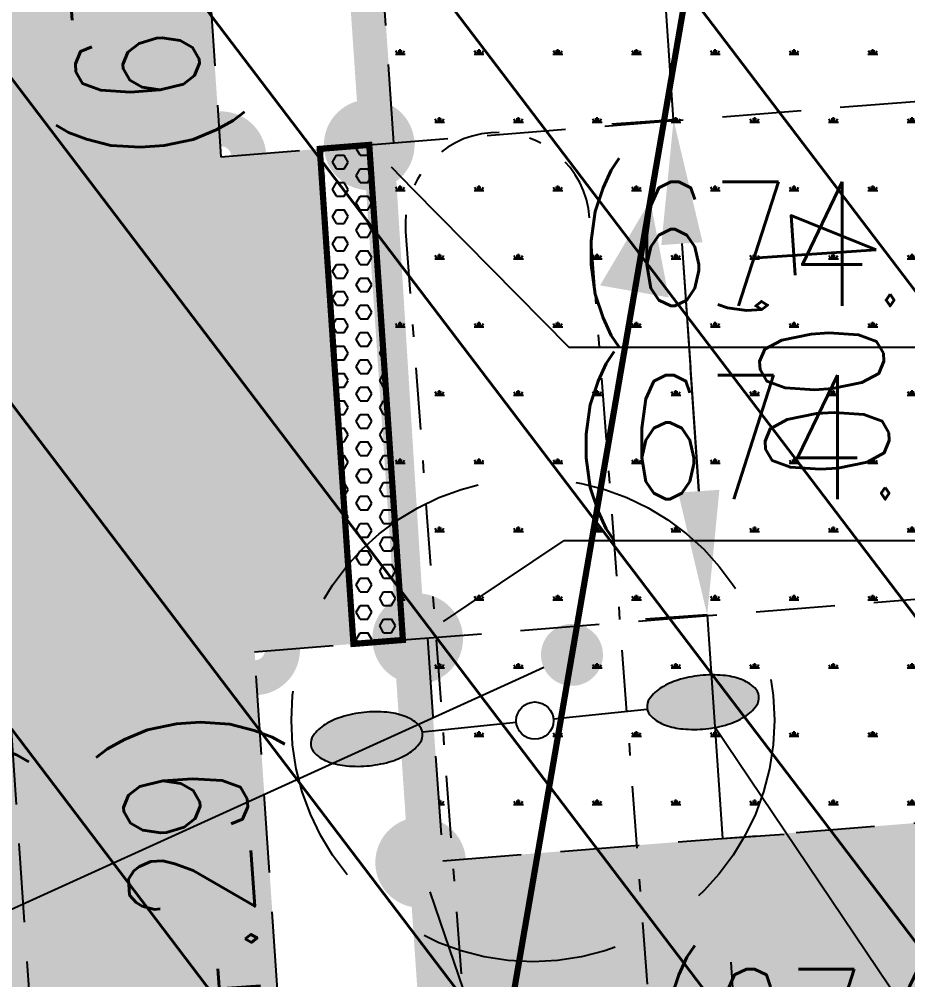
# Model space of a CAD drawing. Extents: x 352140 to 354978, y 6304672 to 6307963.
# Drawn here: x 352303.24 to 352310.41, y 6305480.68 to 6305488.43 of the extents above; entities that cross this region are included whole.
import ezdxf
from ezdxf import colors
from ezdxf.entities.mleader import LeaderData, LeaderLine
from ezdxf.math import Vec2, Vec3

# ---------------------------------------------------------------- set-up
doc = ezdxf.new("R2010")
doc.units = 0
for name, pattern in [('CENTER', [50.800000000000004, 31.75, -6.35, 6.35, -6.35]), ('CONTINUOS', [0]), ('DASHDOT', [1, 0.5, -0.25, 0, -0.25]), ('DASHED', [19.049999999999997, 12.7, -6.35]), ('HIDDEN', [9.524999999999999, 6.35, -3.175]), ('JPG_DASHDOT', [1, 0.5, -0.25, 0, -0.25])]:
    doc.linetypes.add(name, pattern=pattern)
doc.layers.get('0').update_dxf_attribs({"linetype": 'CONTINUOUS'})
for name, color, linetype in [('00-S2_ALL AREA APORTANTES', 150, 'CONTINUOUS'), ('00_All ext_Descarga sum', 1, 'CONTINUOUS'), ('00_All ext_Txt', 4, 'CONTINUOUS'), ('01_Dem Ext_Transl_niv.anillo', 130, 'CONTINUOUS'), ('01_Dem Ext_Vereda HC', 1, 'CONTINUOUS'), ('02_Geo ext_Acotamiento', 7, 'CONTINUOUS'), ('02_Geo ext_Eje', 4, 'CONTINUOUS'), ('03_Pav ext_HCV', 34, 'CONTINUOUS'), ('03_Pav ext_Vereda HC', 42, 'CONTINUOUS'), ('03_Pav proy_Baldosa Podotactil', 4, 'CONTINUOUS'), ('03_Pav proy_Rebaje de vereda', 5, 'DASHED'), ('03_Pav proy_Solera Tipo A', 1, 'CONTINUOUS'), ('03_S2_Pav ext_Borde vereda', 7, 'CONTINUOUS'), ('03_S3_Pav ext_Cota', 2, 'CONTINUOUS'), ('05_All ext_Txt', 4, 'CONTINUOUS'), ('TOP-URB-SOLERAS', 2, 'JPG_DASHDOT')]:
    doc.layers.add(name, color=color, linetype=linetype)
doc.layers.add('0_ASD_LINEA OFICIAL', color=253, linetype='DASHDOT', lineweight=20)
doc.styles.add('JPG_2MM', font='simplex.shx', dxfattribs={"height": 1})
doc.styles.add('ROMANS', font='romans.shx', dxfattribs={"width": 0.75})
doc.dimstyles.new('Principal', dxfattribs={"dimscale": 0, "dimtxt": 2, "dimasz": 2, "dimexe": 1, "dimexo": 1, "dimtad": 1, "dimrnd": 0.05, "dimzin": 1, "dimtxsty": 'ROMANS', "dimcen": 2.5, "dimclrt": 2, "dimaunit": 2, "dimadec": 0, "dimazin": 0, "dimtfac": 1, "dimtmove": 0, "dimatfit": 3, "dimfxl": 1, "dimfxlon": 1, "dimarcsym": 0})

# ---------------------------------------------------------------- blocks, each defined once
blk = doc.blocks.new('LUM2')
for points in [[(0.5229014756878314, 3.410333337480552, 0.04871405071057859), (0.4780484168259136, 3.869611710622848, 0.06248870065298349), (0.3648780560315572, 4.211667116191165, 0.102973750598541), (0.1641475692449603, 4.475958277358586, 0.1809406009640845), (-0.01662422687604703, 4.543590435321676, 0.1809406009643186), (-0.1973960229979639, 4.475958277358586, 0.1029737505982769), (-0.3981265097836513, 4.211667116191165, 0.0624887006529927), (-0.5112968705789172, 3.869611710622848, 0.04871405071057102), (-0.556149929440835, 3.410333337480552, 0.04871405071101282), (-0.5112968705770982, 2.951054964338255, 0.0624887006525511), (-0.3981265097836513, 2.608999558771757, 0.1029737505986113), (-0.1973960229961449, 2.344708397606155, 0.1809406009639757), (-0.01662422687604703, 2.277076239641247, 0.1809406009641173), (0.1641475692449603, 2.344708397606155, 0.1029737505985042), (0.3648780560315572, 2.608999558771757, 0.06248870065271414), (0.4780484168250041, 2.951054964338255, 0.04871405071085048)], [(-0.5229014756869219, -3.410333337491465, 0.04871405071057859), (-0.4780484168250041, -3.869611710631943, 0.06248870065298349), (-0.3648780560306477, -4.21166711620026, 0.102973750598541), (-0.1641475692440508, -4.475958277365862, 0.1809406009640845), (0.01662422687695653, -4.543590435328952, 0.1809406009643186), (0.1973960229979639, -4.475958277365862, 0.1029737505982769), (0.3981265097845608, -4.21166711620026, 0.0624887006529927), (0.5112968705798266, -3.869611710631943, 0.04871405071057102), (0.5561499294417445, -3.410333337491465, 0.04871405071101282), (0.5112968705789172, -2.95105496434735, 0.0624887006525511), (0.3981265097845608, -2.608999558779033, 0.1029737505986113), (0.1973960229979639, -2.344708397613431, 0.1809406009639757), (0.01662422687695653, -2.277076239650341, 0.1809406009641173), (-0.1641475692440508, -2.344708397613431, 0.1029737505985042), (-0.3648780560306477, -2.608999558779033, 0.06248870065271414), (-0.4780484168240946, -2.95105496434735, 0.04871405071085048)]]:
    blk.add_hatch(color=256).paths.add_polyline_path(points)
for p, q in [((0.01035205825155572, 2.276891429290117), (0.01035205825155572, 0.3754495746434259)), ((-0.01035205825155572, -2.276891429291936), (-0.01035205825155572, -0.3754495746470639))]:
    blk.add_line(p, q)
for centre in [(0, 0), (9.094947017729282e-13, 0)]:
    blk.add_circle(centre, 0.3755922632470101)
for centre, radius, start, end in [((0.3370818942630649, 3.861646073768497), 0.8142764441657048, 131.0246651848823, 154.5416227462664), ((-0.01662422687604703, 4.268184828100857), 0.2754056072245294, 90, 131.0246651848823), ((-0.01662422687604703, 4.268184828100857), 0.2754056072240395, 48.97533481497067, 90), ((-0.3703303480142495, 3.861646073768497), 0.8142764441647238, 25.45837725373359, 48.97533481511771), ((0.9084136875399054, 3.589644082559971), 1.447052155798018, 154.5416227462664, 168.8443807012208), ((-0.9416621412910899, 3.589644082559971), 1.447052155796162, 11.15561929877918, 25.45837725373359), ((1.817695091683163, 3.41033333748419), 2.373845021123537, 168.8443807012208, 180), ((-1.850943545437076, 3.410333337487828), 2.373845021125307, 0, 11.15561929877918), ((1.817695091677706, 3.41033333748419), 2.373845021118759, 180, 191.1556192987792), ((-1.850943545435257, 3.410333337482371), 2.373845021122686, 348.8443807012208, 0), ((0.9084136875389959, 3.231022592412046), 1.447052155796036, 191.1556192987792, 205.4583772537336), ((-0.9416621412901804, 3.231022592412046), 1.447052155795184, 334.5416227462664, 348.8443807012208), ((0.3370818942612459, 2.95902060120352), 0.8142764441641419, 205.4583772537336, 228.9753348151177), ((-0.3703303480142495, 2.95902060120352), 0.8142764441646378, 311.0246651848823, 334.5416227462664), ((-0.01662422687604703, 2.552481846869341), 0.2754056072240823, 228.9753348151177, 270.0000000000521), ((-0.01662422687604703, 2.552481846869341), 0.2754056072243111, 269.9999999998957, 311.0246651848823), ((0.01662422687695653, -2.55248184687116), 0.2754056072243111, 89.99999999989578, 131.0246651848823), ((0.01662422687695653, -2.55248184687116), 0.2754056072240823, 48.97533481511771, 90.00000000005213), ((0.370330348015159, -2.95902060120352), 0.8142764441646378, 131.0246651848823, 154.5416227462664), ((-0.3370818942612459, -2.95902060120352), 0.8142764441641419, 25.45837725373359, 48.97533481511771), ((0.9416621412901804, -3.231022592412046), 1.447052155795184, 154.5416227462664, 168.8443807012208), ((-0.9084136875371769, -3.231022592412046), 1.447052155796036, 11.15561929877918, 25.45837725373359), ((1.850943545435257, -3.41033333748419), 2.373845021122686, 168.8443807012208, 180), ((-1.817695091676796, -3.410333337487828), 2.373845021118759, 0, 11.15561929877918), ((1.850943545437985, -3.410333337487828), 2.373845021125307, 180, 191.1556192987792), ((-1.817695091682253, -3.410333337487828), 2.373845021123537, 348.8443807012208, 0), ((0.9416621412919994, -3.589644082559971), 1.447052155796162, 191.1556192987792, 205.4583772537336), ((-0.9084136875399054, -3.589644082559971), 1.447052155798018, 334.5416227462664, 348.8443807012208), ((0.370330348015159, -3.861646073768497), 0.8142764441647238, 205.4583772537336, 228.9753348151177), ((-0.3370818942621554, -3.861646073768497), 0.8142764441657048, 311.0246651848823, 334.5416227462664), ((0.01662422687695653, -4.268184828100857), 0.2754056072240395, 228.9753348149707, 270), ((0.01662422687695653, -4.268184828100857), 0.2754056072245294, 270, 311.0246651848823)]:
    blk.add_arc(centre, radius, start, end)
blk = doc.blocks.new('_Dot')
at = {"color": 0, "linetype": 'ByBlock', "lineweight": -2}
blk.add_line((-0.5, 0), (-1, 0), dxfattribs=at)
at = {"color": 0, "linetype": 'ByBlock', "const_width": 0.5}
blk.add_lwpolyline([(-0.25, 0, 1), (0.25, 0, 1)], format="xyb", close=True, dxfattribs=at)
blk = doc.blocks.new('*D1133')
at = {"layer": '02_Geo ext_Acotamiento', "color": 0, "lineweight": -2, "transparency": 16777216}
for p, q in [((352308.51916258, 6305487.614385313), (352308.0203146511, 6305487.580462699)), ((352308.5870078078, 6305486.616689455), (352308.7227168741, 6305484.62102406)), ((352308.7905621019, 6305483.623328202), (352308.291714173, 6305483.589405588))]:
    blk.add_line(p, q, dxfattribs=at)
at = {"layer": '02_Geo ext_Acotamiento', "color": 0, "transparency": 16777216}
for points in [[(352308.7532904508, 6305486.627996992), (352308.4207251649, 6305486.605381916), (352308.51916258, 6305487.614385313)], [(352308.8889995171, 6305484.632331598), (352308.5564342312, 6305484.609716522), (352308.7905621019, 6305483.623328202)]]:
    blk.add_solid(points, dxfattribs=at)
at = {"layer": '02_Geo ext_Acotamiento', "color": 2, "transparency": 16777216, "insert": (352309.5511404998, 6305485.81820891), "char_height": 1, "attachment_point": 5, "rotation": 273.89023355593065, "style": 'ROMANS'}
blk.add_mtext('4,00', dxfattribs=at)
blk = doc.blocks.new('*D1322')
at = {"layer": '02_Geo ext_Acotamiento', "color": 0, "lineweight": -2, "transparency": 16777216}
for p, q in [((352308.7227168737, 6305484.62102406), (352308.654871646, 6305485.618719919)), ((352308.7905621016, 6305483.623328202), (352308.2917141726, 6305483.589405588)), ((352308.7905621016, 6305483.623328202), (352308.9130961247, 6305481.821407989)), ((352308.7905621016, 6305483.623328202), (352308.9130961247, 6305481.821407989)), ((352308.8518291131, 6305482.722368095), (352310.5954085599, 6305480.134508934)), ((352308.9130961247, 6305481.821407989), (352309.4119440538, 6305481.855330602)), ((352308.9809413526, 6305480.823712131), (352309.0487865803, 6305479.826016272)), ((352310.5954085599, 6305480.134508934), (352310.7856175021, 6305477.337397332))]:
    blk.add_line(p, q, dxfattribs=at)
at = {"layer": '02_Geo ext_Acotamiento', "color": 0, "transparency": 16777216}
for points in [[(352308.8889995167, 6305484.632331598), (352308.5564342309, 6305484.609716522), (352308.7905621016, 6305483.623328202)], [(352309.1472239955, 6305480.835019669), (352308.8146587097, 6305480.812404593), (352308.9130961247, 6305481.821407989)]]:
    blk.add_solid(points, dxfattribs=at)
at = {"layer": '02_Geo ext_Acotamiento', "color": 2, "transparency": 16777216, "insert": (352311.5961595689, 6305478.797538833), "char_height": 1, "attachment_point": 5, "rotation": 273.89023355593065, "style": 'ROMANS'}
blk.add_mtext('1,80', dxfattribs=at)
blk = doc.blocks.new('A$C27410629')
at = {"layer": '0_ASD_LINEA OFICIAL', "ltscale": 8}
blk.add_lwpolyline([(108.2221276874889, 588.5412650801409, 0.5, 0.5, 0), (96.30552842778798, 763.7804398066692, 0.5, 0.5, 0), (94.84543201400629, 764.6166392889618, 0.5, 0.5, 0), (94.15927234333867, 774.7069386919011, 0.5, 0.5, 0), (93.50078330014185, 793.2351651731606, 0.5, 0.5, 0), (96.40828448285811, 798.3809679025271, 0.5, 0.5, -0.003728265322063399), (94.92213404930953, 821.7128187970329, 0.5, 0.5, 0), (91.97411899043072, 874.2595570397662, 0.5, 0.5, 0), (89.87965435057777, 904.4822556949803, 0.5, 0.5, -0.01840193141813321)], format="xyseb", dxfattribs=at)
at = {"layer": '0_ASD_LINEA OFICIAL', "ltscale": 8, "const_width": 0.5}
blk.add_lwpolyline([(108.2221276874889, 588.5412650801409), (107.3695120473967, 588.3108700874454), (106.3373067426874, 601.540489971927), (104.8399032004672, 620.7324855824099), (103.4370467598928, 638.9969361613603), (100.0072314411082, 685.3691653500409, 7.916786295022778e-05), (97.12729606317225, 721.6370601835806, 0.004750322554390458), (91.9126415367391, 781.0934453131649), (90.32654717257537, 798.241543049282), (85.38492037547985, 850.5229603688331), (80.53236033739813, 904.7807716003717), (78.45888305734843, 929.699225202492), (27.91760419635102, 924.0142686425806), (25.43836274091154, 972.681132629803), (22.6721831044224, 1024.686115636478), (83.11954794381745, 1027.794125205295, -6.479694240441707e-14)], format="xyb", dxfattribs=at)
blk = doc.blocks.new('*D1449')
at = {"layer": '02_Geo ext_Acotamiento', "color": 0, "lineweight": -2, "transparency": 16777216}
for p, q in [((352306.3742109256, 6305490.429733448), (352306.1840019834, 6305493.226845048)), ((352308.3294263414, 6305490.40454557), (352308.2615811136, 6305491.402241428)), ((352308.458217074, 6305488.510617512), (352306.3742109256, 6305490.429733448)), ((352308.3972715692, 6305489.406849712), (352307.8984236402, 6305489.372927098)), ((352308.5191625789, 6305487.614385313), (352308.3972715692, 6305489.406849712)), ((352308.5191625789, 6305487.614385313), (352308.3972715692, 6305489.406849712)), ((352308.5191625789, 6305487.614385313), (352308.0203146499, 6305487.580462699)), ((352308.5870078066, 6305486.616689455), (352308.6548530345, 6305485.618993597))]:
    blk.add_line(p, q, dxfattribs=at)
at = {"layer": '02_Geo ext_Acotamiento', "color": 0, "transparency": 16777216}
for points in [[(352308.4957089844, 6305490.415853107), (352308.1631436985, 6305490.393238031), (352308.3972715692, 6305489.406849712)], [(352308.7532904496, 6305486.627996992), (352308.4207251638, 6305486.605381916), (352308.5191625789, 6305487.614385313)]]:
    blk.add_solid(points, dxfattribs=at)
at = {"layer": '02_Geo ext_Acotamiento', "color": 2, "transparency": 16777216, "insert": (352307.1847529924, 6305491.889874947), "char_height": 1, "attachment_point": 5, "rotation": 273.89023355593065, "style": 'ROMANS'}
blk.add_mtext('1,80', dxfattribs=at)

msp = doc.modelspace()

# ---------------------------------------------------------------- hatches: boundary and pattern name
at = {"layer": '00-S2_ALL AREA APORTANTES', "linetype": 'DASHED', "lineweight": 40, "ltscale": 0.25}
h = msp.add_hatch(dxfattribs=at)
h.set_pattern_fill('ANSI31', color=40, scale=0.5, angle=82.24516604670926)
h.set_pattern_definition([(127.2451660467093, (0, 0), (-1.263734244477452, -0.9607975902004564), [])])
h.paths.add_polyline_path([(352313.3052163416, 6305517.290216277), (352300.8855544886, 6305516.445655501), (352303.4649280197, 6305478.514759357), (352315.8901195195, 6305479.278004089)])
at = {"layer": '01_Dem Ext_Vereda HC'}
h = msp.add_hatch(dxfattribs=at)
h.set_pattern_fill('ANSI37', color=256, scale=0.1, style=0)
h.set_pattern_definition([(45, (-2097.356183636992, 416.1615817788988), (-0.2245064030267289, 0.2245064030267289), []), (135, (-2097.356183636992, 416.1615817788988), (-0.2245064030267289, -0.2245064030267288), [])])
edge = h.paths.add_edge_path()
edge.add_line((352324.6266672374, 6305354.217633853), (352323.7537669337, 6305365.376902693))
edge.add_line((352323.7537669337, 6305365.376902693), (352321.9593746307, 6305388.288286769))
edge.add_line((352321.9593746307, 6305388.288286769), (352321.0200408547, 6305399.735646904))
edge.add_line((352321.0200408547, 6305399.735646904), (352319.7262012243, 6305417.010371418))
edge.add_line((352319.7262012243, 6305417.010371418), (352318.8092220062, 6305429.361490522))
edge.add_line((352318.8092220062, 6305429.361490522), (352318.5785960642, 6305432.409537219))
edge.add_line((352318.5785960642, 6305432.409537219), (352318.5435880136, 6305432.787140763))
edge.add_line((352318.5435880136, 6305432.787140763), (352317.6023191487, 6305444.364548027))
edge.add_line((352317.6023191487, 6305444.364548027), (352316.9477372395, 6305453.40108229))
edge.add_line((352316.9477372395, 6305453.40108229), (352316.3764754368, 6305460.379033849))
edge.add_line((352316.3764754368, 6305460.379033849), (352316.1927936507, 6305463.171302819))
edge.add_line((352316.1927936507, 6305463.171302819), (352315.8276912471, 6305467.827687815))
edge.add_line((352315.8276912471, 6305467.827687815), (352315.1326527215, 6305476.709845068))
edge.add_line((352315.1326527215, 6305476.709845068), (352314.3995475582, 6305486.469717496))
edge.add_line((352314.3995475582, 6305486.469717496), (352313.7052213575, 6305495.144837329))
edge.add_line((352313.7052213575, 6305495.144837329), (352312.7520130329, 6305507.985593495))
edge.add_line((352312.7520130329, 6305507.985593495), (352311.9228655641, 6305518.751117889))
edge.add_line((352311.9228655641, 6305518.751117889), (352311.3465869891, 6305530.828792168))
edge.add_line((352311.3465869891, 6305530.828792168), (352311.4195467787, 6305536.178308116))
edge.add_line((352311.4195467787, 6305536.178308116), (352311.048468859, 6305538.191454701))
edge.add_line((352311.048468859, 6305538.191454701), (352311.427776185, 6305540.600735082))
edge.add_line((352311.427776185, 6305540.600735082), (352312.8705591141, 6305541.960995138))
edge.add_line((352312.8705591141, 6305541.960995138), (352312.31949269, 6305548.006508416))
edge.add_line((352312.31949269, 6305548.006508416), (352310.4906650469, 6305552.125069628))
edge.add_line((352310.4906650469, 6305552.125069628), (352309.8570706255, 6305554.800468497))
edge.add_line((352309.8570706255, 6305554.800468497), (352308.8419464871, 6305562.042501912))
edge.add_line((352308.8419464871, 6305562.042501912), (352307.8405396196, 6305562.780497363))
edge.add_line((352307.8405396196, 6305562.780497363), (352306.9353777597, 6305569.137672993))
edge.add_line((352306.9353777597, 6305569.137672993), (352305.3234242427, 6305578.158408377))
edge.add_line((352305.3234242427, 6305578.158408377), (352304.3546765021, 6305583.786501821))
edge.add_line((352304.3546765021, 6305583.786501821), (352303.2696380663, 6305583.729725129))
edge.add_line((352303.2696380663, 6305583.729725129), (352303.3009971211, 6305583.500198203))
edge.add_line((352303.3009971211, 6305583.500198203), (352304.5512827569, 6305576.329439399))
edge.add_line((352304.5512827569, 6305576.329439399), (352306.0125797477, 6305568.087194613))
edge.add_line((352306.0125797477, 6305568.087194613), (352306.8646864785, 6305561.915884937))
edge.add_line((352306.8646864785, 6305561.915884937), (352307.715091197, 6305555.322549073))
edge.add_line((352307.715091197, 6305555.322549073), (352308.8328763297, 6305550.640208163))
edge.add_line((352308.8328763297, 6305550.640208163), (352310.8845499516, 6305546.636122581))
edge.add_line((352310.8845499516, 6305546.636122581), (352311.4118078087, 6305543.877401835))
edge.add_line((352311.4118078087, 6305543.877401835), (352310.0298559864, 6305538.727697945))
edge.add_line((352310.0298559864, 6305538.727697945), (352309.4795361236, 6305534.303879227))
edge.add_line((352309.4795361236, 6305534.303879227), (352309.4116323916, 6305528.202188144))
edge.add_line((352309.4116323916, 6305528.202188144), (352309.9602134333, 6305517.592138763))
edge.add_line((352309.9602134333, 6305517.592138763), (352310.7317896371, 6305507.798651174))
edge.add_line((352310.7317896371, 6305507.798651174), (352311.5892006893, 6305496.734640315))
edge.add_line((352311.5892006893, 6305496.734640315), (352312.4097474329, 6305486.120271561))
edge.add_line((352312.4097474329, 6305486.120271561), (352313.1743920251, 6305476.77195018))
edge.add_line((352313.1743920251, 6305476.77195018), (352313.9709888658, 6305466.097954232))
edge.add_line((352313.9709888658, 6305466.097954232), (352314.6863197582, 6305456.478381753))
edge.add_line((352314.6863197582, 6305456.478381753), (352315.5798657753, 6305445.044750461))
edge.add_line((352315.5798657753, 6305445.044750461), (352316.3973005981, 6305434.297414357))
edge.add_line((352316.3973005981, 6305434.297414357), (352317.1973757394, 6305423.905398732))
edge.add_line((352317.1973757394, 6305423.905398732), (352317.9587768157, 6305413.912047522))
edge.add_line((352317.9587768157, 6305413.912047522), (352318.733574962, 6305404.132510526))
edge.add_line((352318.733574962, 6305404.132510526), (352319.3187164374, 6305396.328234362))
edge.add_line((352319.3187164374, 6305396.328234362), (352320.064715064, 6305387.254243672))
edge.add_line((352320.064715064, 6305387.254243672), (352320.856391366, 6305376.522318559))
edge.add_line((352320.856391366, 6305376.522318559), (352321.696, 6305366.337))
edge.add_line((352321.696, 6305366.337), (352322.335, 6305357.95))
edge.add_line((352322.335, 6305357.95), (352322.753, 6305354.269))
edge.add_line((352322.753, 6305354.269), (352323.012, 6305353.793))
edge.add_arc((352326.6047092786, 6305355.063878855), 3.810865128181641, 199.4806371982039, 277.2872156517105)
edge.add_line((352327.0880919304, 6305351.283794962), (352327.1510651556, 6305351.78185584))
edge.add_line((352327.1510651556, 6305351.78185584), (352335.9051114499, 6305354.568673877))
edge.add_line((352335.9051114499, 6305354.568673877), (352346.0273239819, 6305357.940035836))
edge.add_line((352346.0273239819, 6305357.940035836), (352352.723032463, 6305360.445179773))
edge.add_line((352352.723032463, 6305360.445179773), (352352.4089974248, 6305361.283328012))
edge.add_line((352352.4089974248, 6305361.283328012), (352346.3781137528, 6305359.047828827))
edge.add_line((352346.3781137528, 6305359.047828827), (352335.6529403849, 6305355.469693946))
edge.add_line((352335.6529403849, 6305355.469693946), (352326.8674186321, 6305352.672855814))
edge.add_line((352326.8674186321, 6305352.672855814), (352325.6496073931, 6305353.072245081))
edge.add_line((352325.6496073931, 6305353.072245081), (352324.6266672374, 6305354.217633853))
at = {"layer": '03_Pav ext_HCV'}
h = msp.add_hatch(dxfattribs=at)
h.set_pattern_fill('SWAMP', color=256, scale=0.025, angle=-5.87842838446813e-10, style=0)
h.set_pattern_definition([(359.9999999994121, (0, 0), (0.3175000000056422, 0.5499261309017425), [0.079375, -0.555625]), (90, (0.0396875, -4.071855352894005e-13), (-0.3174999999943578, 0.5499261309082575), [0.0396875, -1.06016476181]), (90, (0.049609375, -5.089819191117507e-13), (-0.3174999999943578, 0.5499261309082575), [0.03175, -1.06810226181]), (90, (0.029765625, -3.053891514670504e-13), (-0.3174999999943578, 0.5499261309082575), [0.03175, -1.06810226181]), (59.99999999941215, (0.05953125000000001, -6.107783029341008e-13), (-0.3174999995629745, 0.5499261311573168), [0.0254, -0.6096]), (119.9999999994121, (0.01984375, -2.035927676447003e-13), (-0.6349999995686166, 2.555744082988348e-10), [0.0254, -0.6095999999999999])])
h.paths.add_polyline_path([(352306.2649700649, 6305487.428678612), (352306.1428397069, 6305489.224654268), (352313.4202070736, 6305489.80522082), (352310.8662723316, 6305527.362027653), (352303.3828153024, 6305526.864042467), (352308.538770782, 6305451.043311592), (352316.015530366, 6305451.639785059), (352315.6220004443, 6305457.426817822), (352313.9358661652, 6305482.222212308), (352306.6584771101, 6305481.641644025), (352306.5363473372, 6305483.437619725), (352306.5145003953, 6305483.435876843), (352306.265128976, 6305487.426341763)])
h.paths.add_polyline_path([(352323.7054884271, 6305483.001603484), (352317.425020663, 6305482.500566592), (352319.5046842485, 6305451.918139296), (352325.9845426009, 6305452.43508297), (352320.8442150374, 6305528.026007901), (352320.8442140071, 6305528.026007832), (352314.3585522785, 6305527.59442074), (352316.909361571, 6305490.083575106), (352323.1898293357, 6305490.584611997), (352323.3121186287, 6305488.786290654), (352323.3305134946, 6305488.787758142), (352323.5115339712, 6305488.802199412), (352323.7827388992, 6305484.813485145), (352323.5831997275, 6305484.799916099), (352323.5833586423, 6305484.797579185)])
h = msp.add_hatch(dxfattribs=at)
h.set_pattern_fill('SWAMP', color=150, scale=0.025, angle=-5.87842838446813e-10, style=0)
h.set_pattern_definition([(359.9999999994121, (-2.201803701755125, 32.37840217445046), (0.3175000000056422, 0.5499261309017425), [0.079375, -0.555625]), (90, (-2.162116201755125, 32.37840217445005), (-0.3174999999943578, 0.5499261309082575), [0.0396875, -1.06016476181]), (90, (-2.152194326755125, 32.37840217444995), (-0.3174999999943578, 0.5499261309082575), [0.03175, -1.06810226181]), (90, (-2.172038076755125, 32.37840217445015), (-0.3174999999943578, 0.5499261309082575), [0.03175, -1.06810226181]), (59.99999999941215, (-2.142272451755125, 32.37840217444985), (-0.3174999995629745, 0.5499261311573168), [0.0254, -0.6096]), (119.9999999994121, (-2.181959951755125, 32.37840217445025), (-0.6349999995686166, 2.555744082988348e-10), [0.0254, -0.6095999999999998])])
h.paths.add_polyline_path([(352323.705488427, 6305483.001603484), (352323.5833586421, 6305484.797579185), (352317.3028805468, 6305484.29654147), (352317.4250103316, 6305482.500565769)])
h.paths.add_polyline_path([(352306.5363473372, 6305483.437619726), (352306.6584771101, 6305481.641644024), (352313.9358575443, 6305482.22221162), (352313.8137266642, 6305484.018187233)])
h.paths.add_polyline_path([(352313.8116277269, 6305484.018019786), (352313.5423265274, 6305488.009244296), (352306.0655898087, 6305487.412772654), (352306.3369670802, 6305483.421713768)])
h.paths.add_polyline_path([(352313.5423265274, 6305488.009244296), (352313.4201967426, 6305489.805219997), (352306.1428397071, 6305489.224654268), (352306.264970065, 6305487.428678613)])
h.paths.add_polyline_path([(352323.3119591204, 6305488.788636297), (352323.1898293355, 6305490.584611998), (352316.9093512401, 6305490.083574283), (352317.0314810249, 6305488.287598582)])
h.paths.add_polyline_path([(352323.7827388992, 6305484.813485145), (352323.5113393774, 6305488.804542257), (352317.0314810249, 6305488.287598582), (352317.3028805468, 6305484.29654147)])
at = {"layer": '03_Pav ext_Vereda HC'}
h = msp.add_hatch(dxfattribs=at)
h.set_pattern_fill('DOTS', color=256, scale=0.2)
h.set_pattern_definition([(0, (0, 0), (0.15875, 0.3175), [0, -0.3175])])
h.paths.add_polyline_path([(352302.1856305574, 6305526.784376041), (352302.0547348051, 6305526.775474992), (352300.7330187003, 6305527.532423856), (352300.518619747, 6305530.682291772), (352300.2619616702, 6305534.71048078), (352298.2325096047, 6305534.572477791), (352298.8410990285, 6305526.311199643), (352300.2703401166, 6305525.492671054), (352305.0749893659, 6305454.803194563), (352307.0711116506, 6305454.938934699), (352305.1413565995, 6305483.326331547), (352305.9382065402, 6305483.389901846), (352305.6668292686, 6305487.380960734), (352304.870046888, 6305487.317395825)])
at = {"layer": '03_Pav proy_Baldosa Podotactil'}
h = msp.add_hatch(dxfattribs=at)
h.set_pattern_fill('HEX', color=256, scale=0.02)
h.set_pattern_definition([(0, (345970.1516601844, 6304274.962288756), (0, 0.109985226308), [0.0635, -0.127]), (120, (345970.1516601844, 6304274.962288756), (-0.09525000002370856, -0.05499261315399997), [0.06349999999999989, -0.1269999999999998]), (59.99999999999999, (345970.2151601844, 6304274.962288756), (-0.09525000002370854, 0.054992613154), [0.0635, -0.127])])
h.paths.add_polyline_path([(352305.6668226903, 6305487.381057664), (352305.9380476386, 6305483.392238761), (352306.3371259818, 6305483.419376853), (352306.0655963871, 6305487.412675723)])

# ---------------------------------------------------------------- linework, layer by layer
at = {"layer": '00_All ext_Descarga sum', "linetype": 'DASHED', "ltscale": 0.05, "const_width": 0.04999999999999999}
msp.add_lwpolyline([(352306.9041699102, 6305478.684161779), (352309.3950008215, 6305493.133386196)], dxfattribs=at)
at = {"layer": '00_All ext_Txt', "color": 2, "extrusion": (-2.976994796757865e-07, 3.134681547121102e-07, 0.9999999999999066), "elevation": 1.871687356439802}
msp.add_lwpolyline([(352308.3316508067, 6305486.964929164, 0, 0.5624999999999994, 0), (352308.2034613136, 6305486.231625393, 0.1042479130453781, 0.1042479130453781, 0)], format="xyseb", dxfattribs=at)
at = {"layer": '01_Dem Ext_Transl_niv.anillo', "linetype": 'HIDDEN', "ltscale": 0.25}
msp.add_circle((352307.3852760437, 6305482.775552977), 1.947711266577244, dxfattribs=at)
at = {"layer": '02_Geo ext_Eje', "linetype": 'CENTER', "ltscale": 0.1, "const_width": 0.3, "flags": 128}
msp.add_lwpolyline([(352312.1869419859, 6305350.253457952), (352300.2703427261, 6305525.49263268), (352298.8102463124, 6305526.328832162), (352298.1240866417, 6305536.419131564), (352297.4655975985, 6305554.947358046), (352300.3730987812, 6305560.093160775, -0.003728265322063399), (352298.8869483477, 6305583.425011669), (352295.9389332888, 6305635.971749912), (352293.844468649, 6305666.194448568, -0.01840193141813321), (352293.3438672001, 6305681.639249023, 0.01517157700452478), (352293.1864957727, 6305687.704442002), (352288.4883733931, 6305771.091482916, 0.009386625321645614), (352287.0843622422, 6305789.506318077, 0.02414918653338492), (352280.7601415884, 6305831.584019321), (352280.7601415906, 6305831.584019321, 0.008260282951669902), (352277.7160237461, 6305845.558331769, 0.02844360343618716), (352273.9880373229, 6305856.836092235, -0.01256414860962356), (352265.8165059218, 6305879.815987964, -4.818861119802034e-05), (352261.1310284659, 6305893.24079561, -0.0136636635266434), (352251.3178816694, 6305918.857004657, -0.05826520656828901), (352243.4886382368, 6305954.379237848), (352243.4886382332, 6305954.379237848, -0.003961724196727663), (352243.2745247937, 6305956.814568781, -0.2741006311764708), (352278.3845610315, 6306028.408419116), (352278.3845610315, 6306028.408419116, -0.1176347053763299), (352314.8968764081, 6306041.290246989, -0.1054479127376658), (352349.7582408146, 6306037.778979043, -0.04227284655680764), (352362.977866212, 6306032.296059269), (352388.0651661378, 6306018.452597812, 0.01893733475849715), (352399.773478026, 6306012.530964789, -0.01147472138864261), (352417.83681951, 6306003.156911181, 0.04962077657042385), (352428.0326397765, 6305998.852976762), (352428.0326397765, 6305998.852976763), (352428.0326397765, 6305998.852976762, 0.08893158875618948), (352448.6948046738, 6305995.817405001, 0.01937286437110759), (352457.0790293366, 6305996.38837774, 0.02338769991160948), (352489.9839406122, 6306002.290656727, 0.02981475030709136), (352533.7923687883, 6306015.108074996, 0.005373472105566591), (352539.5197752549, 6306017.216090346, -0.02038905157982782), (352573.143745884, 6306028.108107445, -0.01033811889572692), (352585.980900702, 6306031.484444926, -0.01173618040004156), (352605.8476096128, 6306035.893831218), (352704.8572295532, 6306049.87296456)], format="xyb", dxfattribs=at)
at = {"layer": '03_Pav proy_Baldosa Podotactil', "const_width": 0.05}
msp.add_lwpolyline([(352306.0655898087, 6305487.412772654), (352306.3369670802, 6305483.421713767), (352305.9382065401, 6305483.389901847), (352305.6668292686, 6305487.380960734)], close=True, dxfattribs=at)
at = {"layer": '03_Pav proy_Rebaje de vereda', "ltscale": 0.02, "const_width": 0.1}
msp.add_lwpolyline([(352306.0655898087, 6305487.412772654), (352306.3369670802, 6305483.421713767)], dxfattribs=at)
at = {"layer": '03_Pav proy_Solera Tipo A', "linetype": 'CONTINUOS', "ltscale": 0.1, "const_width": 0.15}
for points in [[(352303.3828153024, 6305526.864042467), (352306.0655892534, 6305487.412780821)], [(352306.336990604, 6305483.421715644), (352308.2673935105, 6305455.034370479)]]:
    msp.add_lwpolyline(points, dxfattribs=at)
at = {"layer": '03_S2_Pav ext_Borde vereda', "linetype": 'DASHED', "ltscale": 0.05}
for points in [[(352300.2450557227, 6305534.709331174), (352300.518619747, 6305530.682291772), (352300.7330187004, 6305527.532423856), (352302.1931016001, 6305526.696232112), (352304.870046888, 6305487.317395825), (352305.6668292686, 6305487.380960734)], [(352300.2686636552, 6305525.493631165), (352305.1450617053, 6305453.783206528), (352305.2803849263, 6305451.793215501)], [(352306.265128976, 6305487.426341763), (352306.1428397071, 6305489.224654268), (352313.416694404, 6305489.804940591)], [(352306.0655898087, 6305487.412772654), (352313.5423265269, 6305488.009244296)], [(352306.3369671074, 6305483.421713769), (352313.8137266642, 6305484.018187233)], [(352306.536506252, 6305483.435282811), (352306.6584771101, 6305481.641644024), (352313.9568704806, 6305482.223887969)], [(352307.0711116506, 6305454.938934699), (352305.1413565995, 6305483.326331547), (352305.9392157869, 6305483.38998236)]]:
    msp.add_lwpolyline(points, dxfattribs=at)
at = {"layer": '03_S3_Pav ext_Cota', "const_width": 0.4500000000000001}
for points in [[(352305.944157192, 6305487.483700812, 1), (352306.1870213139, 6305487.341860828, 1)], [(352304.7478753321, 6305487.388265031, 1), (352304.990739454, 6305487.246425048, 1)], [(352302.7977633694, 6305487.255653686, 1), (352303.0406274914, 6305487.113813702, 1)], [(352306.3348210043, 6305483.502158249, 1), (352306.5776851263, 6305483.360318265, 1)], [(352305.0199448984, 6305483.412710072, 1), (352305.2628090204, 6305483.270870088, 1)], [(352303.0681143445, 6305483.280015944, 1), (352303.3109784665, 6305483.13817596, 1)]]:
    msp.add_lwpolyline(points, format="xyb", close=True, dxfattribs=at)
at = {"layer": '03_S3_Pav ext_Cota', "const_width": 0.4500000000000001, "elevation": -4.312577147662795e-08}
msp.add_lwpolyline([(352306.3586783071, 6305481.698342663, 1), (352306.6015424291, 6305481.556502679, 1)], format="xyb", close=True, dxfattribs=at)
at = {"layer": 'TOP-URB-SOLERAS', "flags": 128}
msp.add_lwpolyline([(352307.8423720353, 6305486.824977648, 0.9995366531810221), (352306.3588745102, 6305486.713446124)], format="xyb", dxfattribs=at)
for points in [[(352308.641672653, 6305476.258865299), (352307.8423720353, 6305486.824977648)], [(352306.3588745102, 6305486.713446124), (352307.2319502217, 6305475.02809657)]]:
    msp.add_lwpolyline(points, dxfattribs=at)

# ---------------------------------------------------------------- block references
at = {"layer": '01_Dem Ext_Transl_niv.anillo', "linetype": 'Continuous', "xscale": 0.4, "yscale": 0.4, "zscale": 0.4, "rotation": 275.9828764288017}
msp.add_blockref('LUM2', (352307.4009354217, 6305482.771389475), dxfattribs=at)
at = {"layer": '03_S2_Pav ext_Borde vereda', "linetype": 'Continuous'}
msp.add_blockref('A$C27410629', (352203.9623478023, 6304761.713605438), dxfattribs=at)

# ---------------------------------------------------------------- texts
at = {"layer": '03_S3_Pav ext_Cota', "style": 'JPG_2MM', "width": 0.75}
for s, p in [('(674.34)', (352304.7527748293, 6305487.302762955)), ('(674.29)', (352305.3418232733, 6305478.486051958)), ('(674.33)', (352303.2788966792, 6305478.343310129))]:
    msp.add_text(s, height=0.9999999999999994, rotation=94.08265216032953, dxfattribs=at).set_placement(p)

# ---------------------------------------------------------------- dimensions: what is measured, and where the dimension line sits
at = {"layer": '02_Geo ext_Acotamiento'}
for base, p1, p2, angle, picture, middle, dimtype in [((352308.3972715692, 6305489.406849712), (352308.5191625805, 6305487.614385314), (352308.5963044157, 6305489.420384327), 93.89023355593069, '*D1449', (352306.353009292, 6305490.741513404), 160), ((352308.7905621019, 6305483.623328202), (352308.5191625805, 6305487.614385314), (352308.7905621025, 6305483.623328202), 273.89023355676244, '*D1133', (352308.645493962, 6305485.756623212), 161), ((352308.9130961247, 6305481.821407989), (352308.7905621025, 6305483.623328202), (352308.9043673789, 6305481.820814418), 93.89023355593069, '*D1322', (352310.6166101937, 6305479.822728979), 160)]:
    dim = msp.add_linear_dim(base=base, p1=p1, p2=p2, angle=angle, dimstyle='Principal', override={"dimtmove": 1}, dxfattribs=at)
    dim.commit()
    dim.dimension.update_dxf_attribs({"geometry": picture, "text_midpoint": middle, "dimtype": dimtype})

# ---------------------------------------------------------------- leaders
at = {"layer": '03_S3_Pav ext_Cota'}
ml = msp.add_multileader_mtext('Standard', dxfattribs=at)
ml.set_content('{\\C256;(674.32)}', color=2, style='ROMANS')
ml.set_leader_properties(color=7)
ml.set_arrow_properties(name='DOT')
ml.build(insert=Vec2(0, 0))
ml.multileader.update_dxf_attribs({"text_left_attachment_type": 6, "text_right_attachment_type": 6, "dogleg_length": 0, "arrow_head_size": 0.5})
ctx = ml.context
ctx.base_point, ctx.char_height, ctx.arrow_head_size, ctx.landing_gap_size, ctx.plane_origin, ctx.plane_x_axis, ctx.plane_y_axis = Vec3(352307.6757675786, 6305485.781210816, 1.139959392963271e-08), 1, 0.5, 0.05000000250530529, Vec3(352336.0379352558, 6305528.963096593, 1.204664221064879e-07), Vec3(1, 0, 5.672434878555774e-09), Vec3(6.806587941347077e-18, 1, -1.199941134111365e-09)
ctx.left_attachment, ctx.right_attachment = 6, 6
notes = []
notes.append((ctx, [(0, (1, 1, 0), (352307.6757675786, 6305485.781210816, 1.139959392963271e-08), (1, 0, 5.672434878555774e-09), 0, [(0, [(352306.0655892534, 6305487.412780821)], 0, [])])]))
ctx.mtext.insert, ctx.mtext.text_direction, ctx.mtext.defined_height, ctx.mtext.line_spacing_factor, ctx.mtext.line_spacing_style, ctx.mtext.flow_direction, ctx.mtext.extrusion = Vec3(352307.7257675811, 6305487.114544149, 1.008329417562319e-08), Vec3(1, 0, 5.672434878555774e-09), 1.006279192244013, 0.8999999999999998, 2, 5, Vec3(-5.672434878555774e-09, 1.19994113411135e-09, 1)
ml = msp.add_multileader_mtext('Standard', dxfattribs=at)
ml.set_content('{\\C256;(674.27)}', color=2, style='ROMANS')
ml.set_leader_properties(color=7)
ml.set_arrow_properties(name='DOT')
ml.build(insert=Vec2(0, 0))
ml.multileader.update_dxf_attribs({"text_left_attachment_type": 6, "text_right_attachment_type": 6, "dogleg_length": 0, "arrow_head_size": 0.5})
ctx = ml.context
ctx.base_point, ctx.char_height, ctx.arrow_head_size, ctx.landing_gap_size, ctx.plane_origin, ctx.plane_x_axis, ctx.plane_y_axis = Vec3(352307.6361792656, 6305484.223136271, 1.019894270714203e-07), 1, 0.5, 0.05000000250530529, Vec3(352319.9584052009, 6305527.075262667, 1.204664221064879e-07), Vec3(1, 0, 5.672434878555774e-09), Vec3(6.806587941347077e-18, 1, -1.199941134111365e-09)
ctx.left_attachment, ctx.right_attachment = 6, 6
notes.append((ctx, [(0, (1, 1, 0), (352307.6361792656, 6305484.223136271, 1.019894270714203e-07), (1, 0, 5.672434878555774e-09), 0, [(0, [(352306.4562530657, 6305483.431238258, 9.624658763372343e-08)], 0, [])])]))
ctx.mtext.insert, ctx.mtext.text_direction, ctx.mtext.defined_height, ctx.mtext.line_spacing_factor, ctx.mtext.line_spacing_style, ctx.mtext.flow_direction, ctx.mtext.extrusion = Vec3(352307.6861792681, 6305485.556469604, 1.006731273174108e-07), Vec3(1, 0, 5.672434878555774e-09), 1.006279192244013, 0.8999999999999998, 2, 5, Vec3(-5.672434878555774e-09, 1.19994113411135e-09, 1)
ml = msp.add_multileader_mtext('Standard', dxfattribs=at)
ml.set_content('{\\C256;(674.45)\\P(674.30)}', color=2, style='ROMANS')
ml.set_leader_properties(color=7)
ml.set_arrow_properties(name='DOT')
ml.build(insert=Vec2(0, 0))
ml.multileader.update_dxf_attribs({"text_left_attachment_type": 6, "text_right_attachment_type": 6, "dogleg_length": 0, "arrow_head_size": 0.5})
ctx = ml.context
ctx.base_point, ctx.char_height, ctx.arrow_head_size, ctx.landing_gap_size, ctx.plane_origin, ctx.plane_x_axis, ctx.plane_y_axis = Vec3(352308.2864898787, 6305479.43513024, -2.881849073097774e-08), 1, 0.5, 0.05000000250530529, Vec3(352335.8976554137, 6305521.490024124, 7.734065062985995e-08), Vec3(1, 0, 5.672434878555774e-09), Vec3(6.806587941347077e-18, 1, -1.199941134111365e-09)
ctx.left_attachment, ctx.right_attachment = 6, 6
notes.append((ctx, [(1, (1, 1, 0), (352313.0293470265, 6305479.43513024, -1.91494242140515e-09), (-1, 0, -5.672434878555774e-09), 0, [(0, [(352313.9568699245, 6305482.223896134)], 0, [])])]))
ctx.mtext.insert, ctx.mtext.text_direction, ctx.mtext.defined_height, ctx.mtext.line_spacing_factor, ctx.mtext.line_spacing_style, ctx.mtext.flow_direction, ctx.mtext.extrusion = Vec3(352308.3364898812, 6305480.768463573, -3.013479048498726e-08), Vec3(1, 0, 5.672434878555774e-09), 1.006279192244013, 0.8999999999999998, 2, 5, Vec3(-5.672434878555774e-09, 1.19994113411135e-09, 1)
ml = msp.add_multileader_mtext('Standard', dxfattribs=at)
ml.set_content('{\\C256;(674.26)\\P(674.11)}', color=2, style='ROMANS')
ml.set_leader_properties(color=7)
ml.set_arrow_properties(name='DOT')
ml.build(insert=Vec2(0, 0))
ml.multileader.update_dxf_attribs({"text_left_attachment_type": 6, "text_right_attachment_type": 6, "dogleg_length": 0, "arrow_head_size": 0.5})
ctx = ml.context
ctx.base_point, ctx.char_height, ctx.arrow_head_size, ctx.landing_gap_size, ctx.plane_origin, ctx.plane_x_axis, ctx.plane_y_axis = Vec3(352308.5159755624, 6305475.68208078, -2.732175252501741e-08), 1, 0.5, 0.05000000250530529, Vec3(352335.8976554137, 6305517.899478977, 7.734065062985995e-08), Vec3(1, 0, 5.672434878555774e-09), Vec3(6.806587941347077e-18, 1, -1.199941134111365e-09)
ctx.left_attachment, ctx.right_attachment = 6, 6
notes.append((ctx, [(0, (1, 1, 0), (352308.5159755624, 6305475.68208078, -2.732175252501741e-08), (1, 0, 5.672434878555774e-09), 0, [(0, [(352306.4720506867, 6305481.626779695, -4.604908794435771e-08)], 0, [])])]))
ctx.mtext.insert, ctx.mtext.text_direction, ctx.mtext.defined_height, ctx.mtext.line_spacing_factor, ctx.mtext.line_spacing_style, ctx.mtext.flow_direction, ctx.mtext.extrusion = Vec3(352308.5659755649, 6305477.015414113, -2.863805227902692e-08), Vec3(1, 0, 5.672434878555774e-09), 1.006279192244013, 0.8999999999999998, 2, 5, Vec3(-5.672434878555774e-09, 1.19994113411135e-09, 1)
at = {"layer": '05_All ext_Txt'}
ml = msp.add_multileader_mtext('Standard', dxfattribs=at)
ml.set_content('{\\C256;C.I. n°8\\PCA=674.34^JCRe=672.94^JCRs=672.92\\PH=1.44m}', color=2, style='ROMANS')
ml.set_leader_properties(color=7)
ml.set_arrow_properties(name='DOT')
ml.build(insert=Vec2(0, 0))
ml.multileader.update_dxf_attribs({"text_left_attachment_type": 6, "text_right_attachment_type": 6, "dogleg_length": 0.4164050059420628, "arrow_head_size": 0.5})
ctx = ml.context
ctx.base_point, ctx.char_height, ctx.arrow_head_size, ctx.landing_gap_size, ctx.plane_origin, ctx.plane_x_axis, ctx.plane_y_axis = Vec3(352281.7168552709, 6305485.573870569, 1.750904213623095e-07), 1, 0.5, 0.05000000250530529, Vec3(352333.5451178365, 6305466.816435307, -3.249308719240632e-08), Vec3(1, -2.775557561562891e-16, -5.041539005118686e-09), Vec3(2.631196363540177e-16, 1, -2.863435111305193e-09)
ctx.left_attachment, ctx.right_attachment = 6, 6
notes.append((ctx, [(1, (1, 1, 0), (352289.6786129937, 6305485.573870569, 1.349509092537306e-07), (-1, 2.775557561562891e-16, 5.041539005118686e-09), 1.040329146316736, [(0, [(352308.7480535604, 6305492.662791634, 1.851292335146496e-08)], 0, [])])]))
ctx.mtext.insert, ctx.mtext.text_direction, ctx.mtext.width, ctx.mtext.line_spacing_factor, ctx.mtext.line_spacing_style, ctx.mtext.flow_direction, ctx.mtext.extrusion = Vec3(352281.7668552734, 6305486.77387057, 1.714022222658567e-07), Vec3(1, -2.775557561562891e-16, -5.041539005118686e-09), 6.728604887088298, 0.8999999999999998, 2, 5, Vec3(5.041539005118687e-09, 2.863435111305191e-09, 1)
ml = msp.add_multileader_mtext('Standard', dxfattribs=at)
ml.set_content('{\\C256;DESCARGA SUM \\PHDPE DN 300\\PL=14.6m i=1%min}', color=2, style='ROMANS')
ml.set_leader_properties(color=7)
ml.set_arrow_properties(name='DOT')
ml.build(insert=Vec2(0, 0))
ml.multileader.update_dxf_attribs({"text_left_attachment_type": 6, "text_right_attachment_type": 6, "dogleg_length": 1.040329146316736, "arrow_head_size": 0.5})
ctx = ml.context
ctx.base_point, ctx.char_height, ctx.arrow_head_size, ctx.landing_gap_size, ctx.plane_origin, ctx.plane_x_axis, ctx.plane_y_axis = Vec3(352281.873918717, 6305476.807985368, 6.68722784908703e-09), 1, 0.5, 0.05000000250530529, Vec3(352317.1119835851, 6305504.876562683, 1.210607195266395e-08), Vec3(1, -1.387778780781446e-15, -3.517525297178413e-09), Vec3(1.403991249853975e-15, 1, 4.609055430399856e-09)
ctx.left_attachment, ctx.right_attachment = 6, 6
notes.append((ctx, [(1, (1, 1, 0), (352293.4071050112, 6305476.807985368, -3.388104669777824e-08), (-1, 1.387778780781445e-15, 3.517525297178411e-09), 1.040329146316736, [(1, [(352307.7001736424, 6305483.301752042, -5.422714662495934e-08)], 0, [])])]))
ctx.mtext.insert, ctx.mtext.text_direction, ctx.mtext.rotation, ctx.mtext.line_spacing_factor, ctx.mtext.line_spacing_style, ctx.mtext.flow_direction, ctx.mtext.extrusion = Vec3(352281.9239187195, 6305478.007985368, 1.204221809189546e-08), Vec3(1, -1.387778780781446e-15, -3.517525297178413e-09), 6.283185307179584, 0.8999999999999998, 2, 5, Vec3(3.517525297178408e-09, -4.609055430399862e-09, 1)
for ctx, leaders in notes:
    for number, flags, end, landing, length, lines in leaders:
        leader = LeaderData()
        leader.index, (leader.has_last_leader_line, leader.has_dogleg_vector, leader.attachment_direction) = number, flags
        leader.last_leader_point, leader.dogleg_vector, leader.dogleg_length = Vec3(end), Vec3(landing), length
        for number, points, colour, breaks in lines:
            line = LeaderLine()
            line.index, line.vertices, line.color, line.breaks = number, Vec3.list(points), colors.encode_raw_color(colour), breaks
            leader.lines.append(line)
        ctx.leaders.append(leader)

doc.saveas('drawing.dxf')
